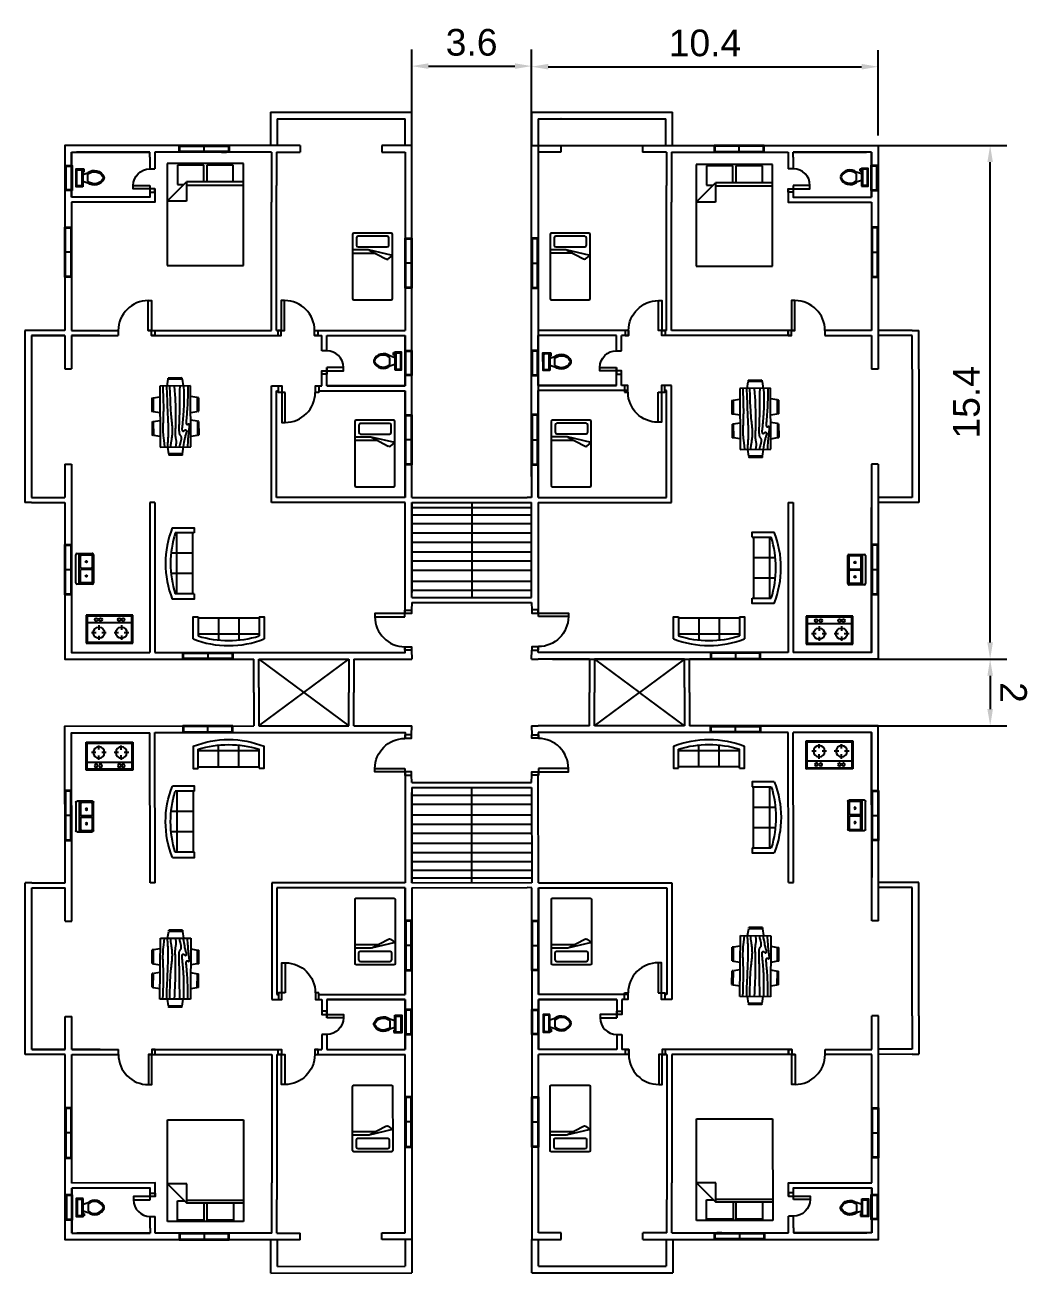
# Model space of a CAD drawing. Header units: millimetres. Extents: x 0.2 to 30.4, y -17.8 to 19.6.
import ezdxf

# ---------------------------------------------------------------- set-up
doc = ezdxf.new("R2010")
doc.units = ezdxf.units.MM
doc.layers.add('Door', color=6, linetype='Continuous')
doc.layers.add('Window', color=30, linetype='Continuous')
doc.styles.get("Standard").update_dxf_attribs({"font": 'arial.ttf'})
doc.dimstyles.new('ISO-25', dxfattribs={"dimtxt": 2.5, "dimasz": 2.5, "dimexe": 1.25, "dimexo": 0.625, "dimtad": 1, "dimdsep": 46, "dimtxsty": 'Standard', "dimcen": 2.5, "dimadec": 0, "dimazin": 0, "dimtfac": 1, "dimtmove": 0, "dimatfit": 3, "dimfxl": 1, "dimarcsym": 0})

# ---------------------------------------------------------------- blocks, each defined once
blk = doc.blocks.new('door 1')
at = {"layer": 'Door'}
for points in [[(-1, 1.05), (-1.1, 1.05), (-1.1, 0.15), (-1, 0.15)], [(-1.1, 0.15), (-1.2, 0.15), (-1.2, 0), (-1.1, 0)], [(-0.1, 0.15), (0, 0.15), (0, 0), (-0.1, 0)]]:
    blk.add_lwpolyline(points, close=True, dxfattribs=at)
blk.add_arc((-1, 0.15), 0.9, 0, 90, dxfattribs=at)
blk = doc.blocks.new('door1')
at = {"layer": 'Door'}
for points in [[(-0.2, 0.2), (-0.1, 0.2), (-0.1, 1.1), (-0.2, 1.1)], [(-1.205, 0.2), (-1.105, 0.2), (-1.105, 0), (-1.205, 0)], [(-0.1, 0.2), (0, 0.2), (0, 0), (-0.1, 0)]]:
    blk.add_lwpolyline(points, close=True, dxfattribs=at)
blk.add_arc((-0.2, 0.2), 0.9, 90, 180, dxfattribs=at)
blk = doc.blocks.new('door 2')
at = {"xscale": -1}
blk.add_blockref('door1', (-1.205, 0), dxfattribs=at)
blk = doc.blocks.new('b door')
at = {"layer": 'Door'}
for points in [[(-0.2, 0.15), (-0.1, 0.15), (-0.1, 0.65), (-0.2, 0.65)], [(-0.1, 0.15), (0, 0.15), (0, 0), (-0.1, 0)]]:
    blk.add_lwpolyline(points, close=True, dxfattribs=at)
blk.add_arc((-0.2, 0.15), 0.5, 90, 180, dxfattribs=at)
blk = doc.blocks.new('window')
at = {"layer": 'Window'}
for points in [[(-1.5, 0.2), (0, 0.2), (0, 0), (-1.5, 0)], [(-1.48, 0.18), (-0.02, 0.18), (-0.02, 0.02), (-1.48, 0.02)]]:
    blk.add_lwpolyline(points, close=True, dxfattribs=at)
blk.add_lwpolyline([(-0.75, 0.02), (-0.75, 0.18)], dxfattribs=at)
blk = doc.blocks.new('window 1')
blk.add_blockref('window', (0, 0))
blk = doc.blocks.new('small window')
at = {"layer": 'Window'}
for points in [[(0, -0.75), (-0.2, -0.75), (-0.2, 0), (0, 0)], [(-0.02, -0.73), (-0.18, -0.73), (-0.18, -0.02), (-0.02, -0.02)]]:
    blk.add_lwpolyline(points, close=True, dxfattribs=at)
blk = doc.blocks.new('Bed - Queen')
at = {"linetype": 'Continuous'}
for p, q in [((0, -80.00003), (0, 0)), ((0, 0), (59.99999, 0)), ((59.99999, 0), (59.99999, -80.00003)), ((7.99999, -1.2), (28.79998, -1.2)), ((7.99999, -14.4), (7.99999, -1.2)), ((28.79998, -1.2), (28.79998, -14.4)), ((31.19999, -1.2), (51.99999, -1.2)), ((31.19999, -14.4), (31.19999, -1.2)), ((51.99999, -1.2), (51.99999, -16.4)), ((0, -14.4), (44.8, -14.4)), ((44.8, -16.8), (0, -16.8)), ((59.99999, -29.6), (44.8, -14.4)), ((44.8, -14.4), (44.8, -29.6)), ((51.99999, -16.4), (46.79936, -16.4)), ((44.8, -29.6), (59.99999, -29.6)), ((59.99999, -80.00003), (0, -80.00003))]:
    blk.add_line(p, q, dxfattribs=at)
blk = doc.blocks.new('Dining Set - 36 x 72 in.')
at = {"linetype": 'Continuous'}
for p, q in [((36, 18), (-36, 18)), ((-36, 18), (-36, -18)), ((-22.2343, 26.00059), (-23.4847, 17.99762)), ((-22.2304, 26), (-5.7608, 26)), ((-22, 27.5), (-22.1562, 26.50042)), ((-5.8416, 26.5), (-22.1534, 26.5)), ((-22, 27.5), (-6, 27.5)), ((-5.8437, 26.49966), (-6, 27.5)), ((-4.5152, 17.99762), (-5.7655, 25.99926)), ((5.7657, 26.00059), (4.5153, 17.99762)), ((5.7696, 26), (22.2392, 26)), ((6, 27.5), (5.8438, 26.50042)), ((22.1584, 26.5), (5.8466, 26.5)), ((6, 27.5), (22, 27.5)), ((22.1563, 26.49966), (22, 27.5)), ((23.4848, 17.99762), (22.2345, 25.99926)), ((36, -18), (36, 18)), ((-45.5, 8), (-44.5004, 8.15617)), ((-45.5, 8), (-45.5, -8)), ((-44.5, -8.15843), (-44.5, 8.15338)), ((-44.0006, 8.23428), (-35.9976, 9.48474)), ((-44, 8.23041), (-44, -8.23915)), ((44.0006, 8.23428), (35.9976, 9.48474)), ((44, 8.23041), (44, -8.23915)), ((44.5, -8.15843), (44.5, 8.15338)), ((45.5, 8), (44.5005, 8.15617)), ((45.5, 8), (45.5, -8)), ((-44.4997, -8.15631), (-45.5, -8)), ((-35.9976, -9.48476), (-43.9993, -8.2345)), ((35.9976, -9.48476), (43.9993, -8.2345)), ((44.4997, -8.15631), (45.5, -8)), ((-36, -18), (36, -18)), ((-22.2343, -26.0006), (-23.4847, -17.99762)), ((-22.2304, -26), (-5.7608, -26)), ((-22, -27.5), (-22.1562, -26.50044)), ((-5.8416, -26.5), (-22.1534, -26.5)), ((-22, -27.5), (-6, -27.5)), ((-5.8437, -26.49967), (-6, -27.5)), ((-4.5152, -17.99762), (-5.7655, -25.99928)), ((5.7657, -26.0006), (4.5153, -17.99762)), ((5.7696, -26), (22.2392, -26)), ((6, -27.5), (5.8438, -26.50044)), ((22.1584, -26.5), (5.8466, -26.5)), ((6, -27.5), (22, -27.5)), ((22.1563, -26.49967), (22, -27.5)), ((23.4848, -17.99762), (22.2345, -25.99928))]:
    blk.add_line(p, q, dxfattribs=at)
for points in [[(-36, 15), (-31.1772, 14.97754), (-26.8079, 14.91406), (-22.8538, 14.81543), (-19.276, 14.6875), (-16.0362, 14.53613), (-13.0957, 14.36718), (-10.4159, 14.18652), (-7.9583, 14), (-5.6904, 13.81315), (-3.6035, 13.63021), (-1.6954, 13.45508), (0.0365, 13.29166), (1.5945, 13.14388), (2.9811, 13.01562), (4.1988, 12.9108), (5.25, 12.83333), (6.1393, 12.78613), (6.8802, 12.76823), (7.4883, 12.77767), (7.9792, 12.8125), (8.3685, 12.87077), (8.6719, 12.95052), (8.9049, 13.0498), (9.0833, 13.16666), (9.2205, 13.29899), (9.3216, 13.44401), (9.3895, 13.59879), (9.4271, 13.76041), (9.4373, 13.92594), (9.4232, 14.09245), (9.3875, 14.257), (9.3333, 14.41666), (9.2638, 14.56917), (9.1836, 14.71484), (9.0975, 14.85465), (9.0104, 14.98958), (8.9272, 15.1206), (8.8529, 15.2487), (8.7922, 15.37483), (8.75, 15.5), (8.7305, 15.62467), (8.7344, 15.74739), (8.7617, 15.86621), (8.8125, 15.97916), (8.8867, 16.08431), (8.9844, 16.17968), (9.1055, 16.26334), (9.25, 16.33333), (9.4189, 16.38802), (9.6172, 16.42708), (9.8506, 16.45052), (10.125, 16.45833), (10.4463, 16.45052), (10.8203, 16.42708), (11.2529, 16.38802), (11.75, 16.33333), (12.3184, 16.26318), (12.9694, 16.17838), (13.7151, 16.07991), (14.5677, 15.96875), (15.5395, 15.84586), (16.6426, 15.71224), (17.8893, 15.56884), (19.2917, 15.41666), (20.859, 15.25667), (22.5879, 15.08984), (24.4721, 14.91715), (26.5052, 14.73958), (28.6809, 14.5581), (30.9929, 14.3737), (33.4347, 14.18733), (36, 14)], [(-36, 10), (-28.9766, 10.14274), (-23.1725, 10.20442), (-18.4241, 10.19775), (-14.5677, 10.13541), (-11.4399, 10.03011), (-8.877, 9.89453), (-6.7154, 9.74137), (-4.7917, 9.58333), (-2.9698, 9.43082), (-1.2246, 9.28515), (0.4415, 9.14534), (2.026, 9.01041), (3.5266, 8.87939), (4.9408, 8.7513), (6.266, 8.62516), (7.5, 8.5), (8.6411, 8.37549), (9.6914, 8.2539), (10.6538, 8.13818), (11.5312, 8.03125), (12.3267, 7.93603), (13.043, 7.85547), (13.6831, 7.79248), (14.25, 7.75), (14.7471, 7.7303), (15.1797, 7.73307), (15.5537, 7.75732), (15.875, 7.80208), (16.1494, 7.86637), (16.3828, 7.94922), (16.5811, 8.04964), (16.75, 8.16666), (16.8944, 8.29915), (17.0143, 8.44531), (17.1089, 8.60319), (17.1771, 8.77083), (17.218, 8.94629), (17.2305, 9.1276), (17.2137, 9.31282), (17.1667, 9.5), (17.0895, 9.6875), (16.987, 9.875), (16.8649, 10.0625), (16.7292, 10.25), (16.5856, 10.4375), (16.4401, 10.625), (16.2985, 10.8125), (16.1667, 11), (16.05, 11.18733), (15.9518, 11.3737), (15.8752, 11.5581), (15.8229, 11.73958), (15.798, 11.91715), (15.8034, 12.08984), (15.842, 12.25667), (15.9167, 12.41666), (16.0295, 12.56836), (16.1784, 12.70833), (16.3605, 12.83268), (16.5729, 12.9375), (16.8127, 13.01888), (17.0768, 13.07291), (17.3625, 13.0957), (17.6667, 13.08333), (17.9894, 13.03312), (18.3418, 12.94726), (18.7382, 12.82918), (19.1927, 12.68229), (19.7195, 12.51001), (20.3327, 12.31575), (21.0465, 12.10294), (21.875, 11.875), (22.8357, 11.63354), (23.959, 11.37304), (25.2786, 11.08618), (26.8282, 10.76562), (28.6414, 10.40405), (30.752, 9.99414), (33.1936, 9.52856), (36, 9)], [(-36, 5.5), (-30.7157, 5.3348), (-26.069, 5.20963), (-21.9946, 5.11767), (-18.4271, 5.05208), (-15.3009, 5.00602), (-12.5508, 4.97265), (-10.1112, 4.94515), (-7.9167, 4.91666), (-5.909, 4.88167), (-4.0586, 4.83984), (-2.3429, 4.79215), (-0.7396, 4.73958), (0.7739, 4.6831), (2.22, 4.6237), (3.6213, 4.56233), (5, 4.5), (6.373, 4.43782), (7.7344, 4.3776), (9.0723, 4.32129), (10.375, 4.27083), (11.6309, 4.22819), (12.8281, 4.19531), (13.9551, 4.17415), (15, 4.16666), (15.954, 4.17448), (16.819, 4.19791), (17.6001, 4.23698), (18.3021, 4.29166), (18.9299, 4.36198), (19.4883, 4.44791), (19.9823, 4.54948), (20.4167, 4.66666), (20.7969, 4.79899), (21.1302, 4.94401), (21.4245, 5.09879), (21.6875, 5.26041), (21.9271, 5.42594), (22.1511, 5.59245), (22.3672, 5.757), (22.5834, 5.91666), (22.8065, 6.06868), (23.0404, 6.21093), (23.2879, 6.34147), (23.5521, 6.45833), (23.8358, 6.55957), (24.142, 6.64323), (24.4735, 6.70735), (24.8334, 6.75), (25.2235, 6.76969), (25.642, 6.76692), (26.0858, 6.74267), (26.5521, 6.69791), (27.0379, 6.63362), (27.5404, 6.55078), (28.0565, 6.45036), (28.5834, 6.33333), (29.1242, 6.19987), (29.7071, 6.04687), (30.3661, 5.87044), (31.1354, 5.66666), (32.0493, 5.43164), (33.142, 5.16146), (34.4475, 4.85221), (36, 4.5)], [(-36, -1), (-30.7915, -0.6591), (-26.0195, -0.38216), (-21.6519, -0.16284), (-17.6563, 0.00521), (-14.0005, 0.12833), (-10.6523, 0.21289), (-7.5796, 0.26522), (-4.75, 0.29166), (-2.134, 0.29793), (0.2878, 0.28711), (2.5317, 0.26163), (4.6146, 0.22396), (6.5529, 0.17651), (8.3633, 0.12174), (10.0623, 0.06209), (11.6667, 0), (13.1899, -0.06201), (14.6341, -0.1211), (15.9982, -0.17432), (17.2813, -0.21875), (18.4823, -0.25147), (19.6003, -0.26953), (20.6343, -0.27002), (21.5834, -0.25), (22.4481, -0.20768), (23.2357, -0.14584), (23.9549, -0.06836), (24.6146, 0.02083), (25.2235, 0.11784), (25.7904, 0.21875), (26.3241, 0.31966), (26.8334, 0.41666), (27.3265, 0.50618), (27.8099, 0.58593), (28.2894, 0.65397), (28.7709, 0.70833), (29.2601, 0.74707), (29.763, 0.76823), (30.2855, 0.76985), (30.8334, 0.75), (31.4088, 0.70784), (31.9994, 0.64713), (32.589, 0.57275), (33.1615, 0.48958), (33.7008, 0.4025), (34.1908, 0.3164), (34.6153, 0.23616), (34.9584, 0.16666), (35.2099, 0.11165), (35.3848, 0.07031), (35.504, 0.04069), (35.5886, 0.02083), (35.6594, 0.00879), (35.7377, 0.0026), (35.8442, 0.00032), (36, 0)], [(-36, -6.5), (-27.1843, -6.31267), (-20.084, -6.1263), (-14.469, -5.9419), (-10.1094, -5.76042), (-6.7752, -5.58285), (-4.2363, -5.41016), (-2.2629, -5.24333), (-0.625, -5.08334), (0.8708, -4.93099), (2.2715, -4.78646), (3.5872, -4.64974), (4.8281, -4.52084), (6.0046, -4.39974), (7.127, -4.28646), (8.2053, -4.18099), (9.25, -4.08334), (10.2705, -3.99382), (11.2734, -3.91407), (12.2647, -3.84603), (13.25, -3.79167), (14.2354, -3.75293), (15.2266, -3.73177), (16.2295, -3.73015), (17.25, -3.75), (18.2912, -3.79248), (19.3451, -3.85547), (20.4009, -3.93604), (21.4479, -4.03125), (22.4754, -4.13819), (23.4727, -4.25391), (24.4289, -4.37549), (25.3334, -4.5), (26.1785, -4.62492), (26.9694, -4.74935), (27.7145, -4.87281), (28.4219, -4.99479), (29.1, -5.11483), (29.7572, -5.23242), (30.4016, -5.34709), (31.0417, -5.45834), (31.6837, -5.56437), (32.3262, -5.65821), (32.9658, -5.73153), (33.599, -5.77604), (34.2224, -5.78345), (34.8327, -5.74545), (35.4264, -5.65373), (36, -5.5)], [(-36, -10), (-26.4022, -9.81299), (-18.4675, -9.62891), (-11.9839, -9.45069), (-6.7396, -9.28125), (-2.5226, -9.12354), (0.8789, -8.98047), (3.6769, -8.85498), (6.0833, -8.75), (8.2767, -8.66765), (10.3021, -8.60677), (12.1712, -8.56543), (13.8958, -8.54167), (15.4876, -8.53353), (16.9583, -8.53907), (18.3197, -8.55632), (19.5834, -8.58334), (20.7616, -8.61841), (21.8685, -8.66081), (22.9188, -8.71004), (23.9271, -8.76563), (24.9081, -8.82707), (25.8763, -8.89388), (26.8465, -8.96558), (27.8334, -9.04167), (28.8474, -9.12118), (29.8828, -9.20117), (30.93, -9.27824), (31.9792, -9.34896), (33.0205, -9.40991), (34.0443, -9.45768), (35.0407, -9.48885), (36, -9.5)], [(-36, -14.5), (-30.0881, -14.33513), (-25.0332, -14.21224), (-20.7312, -14.12647), (-17.0781, -14.07292), (-13.97, -14.04671), (-11.3027, -14.04297), (-8.9724, -14.05681), (-6.875, -14.08334), (-4.9224, -14.11833), (-3.0905, -14.16016), (-1.3709, -14.20785), (0.2448, -14.26042), (1.7647, -14.3169), (3.1973, -14.3763), (4.5507, -14.43767), (5.8333, -14.5), (7.0554, -14.5621), (8.235, -14.62175), (9.3922, -14.67652), (10.5469, -14.72396), (11.7192, -14.76164), (12.929, -14.78711), (14.1965, -14.79794), (15.5417, -14.79167), (16.9933, -14.76424), (18.6152, -14.70508), (20.4804, -14.60197), (22.6615, -14.44271), (25.2312, -14.21509), (28.2624, -13.9069), (31.8277, -13.50594), (36, -13)]]:
    blk.add_lwpolyline(points, dxfattribs=at)
blk = doc.blocks.new('Toilet - top')
for p, q in [((-10, -8.5), (-8, -8.5)), ((-10, -9.5), (-10, -8.5)), ((-7, -9.5), (-10, -9.5)), ((-8, -8.5), (-8, -8)), ((-7, -8), (-7, -9.5)), ((-4, -8), (-6, -14)), ((4, -14), (-4, -14)), ((4, -8), (6, -14)), ((9.5, -6), (9.5, -2))]:
    blk.add_line(p, q)
blk.add_lwpolyline([(10.5, -8), (10.5, 0), (-10.5, 0), (-10.5, -8)], close=True)
for points in [[(-9.5, -2), (-9.5, -6)], [(8.5, -1), (-8.5, -1)], [(-8.5, -7), (8.5, -7)]]:
    blk.add_lwpolyline(points)
for centre, radius, start, end in [((-8.6, -1.9), 0.884, 81.8699, 188.1301), ((-8.6, -6.1), 0.884, 171.8699, 278.1301), ((3.5, -21.6), 12.2, 141.4691, 247.9714), ((4.2, -21.8), 11.3, 136.3677, 238.9468), ((-3.5, -21.6), 12.2, 292.0284, 38.5307), ((-4.2, -21.8), 11.3, 301.053, 43.6321), ((8.6, -1.9), 0.884, 351.8699, 98.1301), ((8.6, -6.1), 0.884, 261.8699, 8.1301), ((0, -27.9), 4, 245.7318, 294.2682), ((0, -29), 4, 254.8605, 285.1395)]:
    blk.add_arc(centre, radius, start, end)
blk = doc.blocks.new('Sofa - Roundback 7 ft.')
at = {"linetype": 'Continuous'}
for p, q in [((-36.000027, -34), (-36.000027, -11.4696)), ((-35.999844, -13.3819), (35.9998, -13.3819)), ((-12.00002, -32.4421), (-12.00003, -6.5971)), ((11.99997, -32.4421), (11.99998, -6.5971)), ((35.99998, -34), (35.99998, -11.4696)), ((-36.000027, -32.4421), (35.99998, -32.4421))]:
    blk.add_line(p, q, dxfattribs=at)
for points in [[(-36.000027, -34), (-42.000027, -34), (-42.000027, -8)], [(41.99998, -8), (41.99998, -34), (35.99998, -34)]]:
    blk.add_lwpolyline(points, dxfattribs=at)
for centre, radius, start, end in [((0, -114.25), 114.25, 68.43141, 111.5686), ((-0.00001, -127.1968), 121.1968, 72.72033, 107.2797)]:
    blk.add_arc(centre, radius, start, end, dxfattribs=at)
blk = doc.blocks.new('A$C22576C64')
at = {"linetype": 'ByBlock'}
for p, q in [((0, 1.96), (0, 0.04)), ((1.16, 2), (0.04, 2)), ((1.2, 0.04), (1.2, 1.96)), ((0.04, 0), (1.16, 0))]:
    blk.add_line(p, q, dxfattribs=at)
for p, q in [((1.041, 1.907), (0.168, 1.907)), ((0.483, 1.497), (0, 1.497)), ((0.118, 1.857), (0.118, 1.637)), ((0.168, 1.587), (1.041, 1.587)), ((1.2, 1.329), (0.483, 1.497)), ((1.091, 1.637), (1.091, 1.857)), ((0.68, 1.396), (0, 1.396)), ((0.5, 1.491), (1, 1.228)), ((1.062, 1.226), (1.2, 1.329))]:
    blk.add_line(p, q)
for centre, start, end in [((0.04, 1.96), 90, 180), ((1.16, 1.96), 0, 90), ((0.04, 0.04), 180, 270), ((1.16, 0.04), 270, 0)]:
    blk.add_arc(centre, 0.04, start, end, dxfattribs=at)
for centre, start, end in [((0.168, 1.857), 90, 180), ((1.041, 1.857), 0, 90), ((0.168, 1.637), 180, 270), ((1.041, 1.637), 270, 0), ((1.033, 1.266), 228.6958, 306.7579)]:
    blk.add_arc(centre, 0.05, start, end)
blk = doc.blocks.new('A$C4D6F0AA3')
for p, q in [((700, 420), (0, 420)), ((0, 420), (0, 0)), ((685, 405), (15, 405)), ((15, 405), (15, 15)), ((685, 15), (685, 405)), ((700, 0), (700, 420)), ((58, 266), (129, 266)), ((171, 308), (171, 373)), ((171, 154), (171, 224)), ((214, 266), (280, 266)), ((397, 266), (463, 266)), ((507, 310), (507, 373)), ((507, 154), (507, 222)), ((551, 266), (619, 266)), ((15, 115), (685, 115)), ((15, 15), (685, 15)), ((0, 0), (700, 0))]:
    blk.add_line(p, q)
for centre, radius in [((171, 266), 84.8), ((507, 266), 84.8), ((143, 68), 22.6), ((202, 68), 22.6), ((482, 68), 22.6), ((550, 68), 22.6)]:
    blk.add_circle(centre, radius)
blk = doc.blocks.new('Sink-double - 36 in top')
for p, q in [((-18, -4), (18, -4)), ((-0.75, -18.5), (-0.75, -6.5)), ((0.75, -6.5), (0.75, -18.5))]:
    blk.add_line(p, q)
for points in [[(-16.5, 0), (16.5, 0)], [(-18, -19.5), (-18, -1.5)], [(-16.5, -18.5), (-16.5, -6.5)], [(-15.5, -5.5), (-1.75, -5.5)], [(1.75, -5.5), (15.5, -5.5)], [(16.5, -6.5), (16.5, -18.5)], [(18, -1.5), (18, -19.5)], [(16.5, -21), (-16.5, -21)], [(-1.75, -19.5), (-15.5, -19.5)], [(15.5, -19.5), (1.75, -19.5)]]:
    blk.add_lwpolyline(points)
for centre, radius in [((-8.5, -12.5), 1), ((-8.5, -12.5), 0.5), ((8.5, -12.5), 1), ((8.5, -12.5), 0.5)]:
    blk.add_circle(centre, radius)
for centre, radius, start, end in [((-16.5, -1.5), 1.5, 90, 180), ((16.5, -1.5), 1.5, 0, 90), ((-15.5, -6.5), 1, 90, 180), ((-1.75, -6.5), 1, 0, 90), ((1.75, -6.5), 1, 90, 180), ((15.5, -6.5), 1, 0, 90), ((-16.5, -19.5), 1.5, 180, 270), ((-15.5, -18.5), 1, 180, 270), ((-1.75, -18.5), 1, 270, 0), ((1.75, -18.5), 1, 180, 270), ((15.5, -18.5), 1, 270, 0), ((16.5, -19.5), 1.5, 270, 0)]:
    blk.add_arc(centre, radius, start, end)
blk = doc.blocks.new('*D19')
at = {"color": 0, "lineweight": -2, "transparency": 16777216}
for p, q in [((11.836, 6.105), (11.836, 18.911)), ((15.433, 6.106), (15.433, 18.911)), ((12.336, 18.411), (14.933, 18.411))]:
    blk.add_line(p, q, dxfattribs=at)
at = {"color": 0, "transparency": 16777216}
for points in [[(12.336, 18.495), (12.336, 18.328), (11.836, 18.411)], [(14.933, 18.495), (14.933, 18.328), (15.433, 18.411)]]:
    blk.add_solid(points, dxfattribs=at)
at = {"layer": 'Defpoints', "color": 0, "transparency": 16777216}
for p in [(15.433, 18.411), (11.836, 5.48), (15.433, 5.481)]:
    blk.add_point(p, dxfattribs=at)
at = {"color": 0, "transparency": 16777216, "insert": (13.634, 19.12), "char_height": 0.8, "attachment_point": 5}
blk.add_mtext('3.6', dxfattribs=at)
blk = doc.blocks.new('*D20')
at = {"color": 0, "lineweight": -2, "transparency": 16777216}
for p, q in [((20.794, 0.633), (29.687, 0.635)), ((29.187, 0.135), (29.187, -0.865)), ((20.794, -1.366), (29.688, -1.365))]:
    blk.add_line(p, q, dxfattribs=at)
at = {"color": 0, "transparency": 16777216}
for points in [[(29.271, 0.135), (29.104, 0.135), (29.187, 0.635)], [(29.271, -0.865), (29.104, -0.865), (29.188, -1.365)]]:
    blk.add_solid(points, dxfattribs=at)
at = {"layer": 'Defpoints', "color": 0, "transparency": 16777216}
for p in [(20.169, 0.633), (20.169, -1.367), (29.188, -1.365)]:
    blk.add_point(p, dxfattribs=at)
at = {"color": 0, "transparency": 16777216, "insert": (29.889, -0.365), "char_height": 0.8, "attachment_point": 5, "rotation": 270.0102}
blk.add_mtext('2', dxfattribs=at)
blk = doc.blocks.new('*D21')
at = {"color": 0, "lineweight": -2, "transparency": 16777216}
for p, q in [((16.058, 16.033), (29.687, 16.033)), ((29.187, 1.133), (29.187, 15.533)), ((16.058, 0.633), (29.687, 0.633))]:
    blk.add_line(p, q, dxfattribs=at)
at = {"color": 0, "transparency": 16777216}
for points in [[(29.103, 15.533), (29.27, 15.533), (29.187, 16.033)], [(29.103, 1.133), (29.27, 1.133), (29.187, 0.633)]]:
    blk.add_solid(points, dxfattribs=at)
at = {"layer": 'Defpoints', "color": 0, "transparency": 16777216}
for p in [(15.433, 16.033), (29.187, 16.033), (15.433, 0.633)]:
    blk.add_point(p, dxfattribs=at)
at = {"color": 0, "transparency": 16777216, "insert": (28.478, 8.333), "char_height": 0.8, "attachment_point": 5, "rotation": 90}
blk.add_mtext('15.4', dxfattribs=at)
blk = doc.blocks.new('*D22')
at = {"color": 0, "lineweight": -2, "transparency": 16777216}
for p, q in [((15.433, 16.333), (15.433, 18.894)), ((25.833, 16.333), (25.833, 18.894)), ((15.933, 18.394), (25.333, 18.394))]:
    blk.add_line(p, q, dxfattribs=at)
at = {"color": 0, "transparency": 16777216}
for points in [[(15.933, 18.477), (15.933, 18.31), (15.433, 18.394)], [(25.333, 18.477), (25.333, 18.31), (25.833, 18.394)]]:
    blk.add_solid(points, dxfattribs=at)
at = {"layer": 'Defpoints', "color": 0, "transparency": 16777216}
for p in [(25.833, 18.394), (15.433, 16.033), (25.833, 16.033)]:
    blk.add_point(p, dxfattribs=at)
at = {"color": 0, "transparency": 16777216, "insert": (20.633, 19.102), "char_height": 0.8, "attachment_point": 5}
blk.add_mtext('10.4', dxfattribs=at)

msp = doc.modelspace()

# ---------------------------------------------------------------- linework, layer by layer
for p, q in [((7.602, 17.031), (7.602, 16.031)), ((7.602, 17.031), (11.836, 17.031)), ((11.836, 16.031), (11.836, 17.031)), ((15.433, 17.033), (15.433, 16.033)), ((15.433, 17.033), (19.662, 17.031)), ((19.662, 16.031), (19.662, 17.031)), ((7.802, 16.831), (7.802, 16.031)), ((7.802, 16.831), (11.636, 16.831)), ((11.636, 16.031), (11.636, 16.831)), ((15.633, 16.833), (15.633, 16.033)), ((15.633, 16.833), (19.462, 16.831)), ((15.633, 16.833), (15.633, 5.483)), ((16.317, 16.833), (16.312, 16.833)), ((19.462, 16.031), (19.462, 16.831)), ((1.636, 15.831), (1.786, 15.831)), ((3.986, 15.681), (3.986, 15.831)), ((6.136, 15.831), (6.286, 15.831)), ((7.636, 15.831), (6.286, 15.831)), ((7.636, 15.831), (7.636, 14.481)), ((7.786, 15.831), (8.486, 15.831)), ((7.786, 15.831), (7.786, 14.981)), ((8.486, 16.031), (8.486, 15.831)), ((10.936, 16.031), (10.936, 15.831)), ((10.936, 15.831), (11.636, 15.831)), ((11.636, 15.831), (11.636, 14.981)), ((15.633, 15.833), (15.633, 14.983)), ((16.312, 15.833), (15.633, 15.833)), ((16.312, 16.033), (16.312, 15.833)), ((18.762, 16.033), (18.762, 15.833)), ((19.483, 15.833), (18.762, 15.833)), ((19.483, 15.833), (19.483, 14.983)), ((19.633, 15.833), (20.983, 15.833)), ((19.633, 15.833), (19.633, 14.483)), ((21.133, 15.833), (20.983, 15.833)), ((23.283, 15.683), (23.283, 15.833)), ((25.633, 15.833), (25.483, 15.833)), ((3.986, 15.331), (4.136, 15.331)), ((7.786, 14.981), (7.786, 14.831)), ((11.636, 14.981), (11.636, 14.831)), ((15.633, 14.983), (15.633, 14.833)), ((19.483, 14.983), (19.483, 14.833)), ((23.283, 15.333), (23.133, 15.333)), ((7.786, 10.481), (7.786, 14.831)), ((11.636, 14.831), (11.636, 10.481)), ((15.633, 14.833), (15.633, 10.483)), ((19.483, 10.483), (19.483, 14.833)), ((1.786, 14.481), (1.636, 14.481)), ((7.636, 14.481), (7.636, 14.331)), ((7.636, 10.481), (7.636, 14.331)), ((19.633, 14.483), (19.633, 14.333)), ((19.633, 10.483), (19.633, 14.333)), ((25.483, 14.483), (25.633, 14.483)), ((1.436, 10.481), (0.236, 10.481)), ((0.236, 10.481), (0.236, 5.331)), ((1.636, 10.481), (3.036, 10.481)), ((3.036, 10.481), (3.036, 10.331)), ((3.936, 10.481), (7.636, 10.481)), ((7.786, 10.481), (8.025, 10.481)), ((8.925, 10.481), (11.636, 10.481)), ((18.343, 10.483), (15.633, 10.483)), ((19.483, 10.483), (19.243, 10.483)), ((23.333, 10.483), (19.633, 10.483)), ((23.133, 10.333), (23.133, 10.483)), ((25.633, 10.483), (24.233, 10.483)), ((24.233, 10.483), (24.233, 10.333)), ((26.847, 10.481), (25.847, 10.481)), ((26.847, 10.481), (27.047, 10.481)), ((27.047, 9.331), (27.047, 10.481)), ((1.436, 10.331), (0.436, 10.331)), ((0.436, 10.331), (0.436, 5.481)), ((2.486, 10.331), (1.636, 10.331)), ((1.636, 10.331), (2.486, 10.331)), ((2.486, 10.331), (2.636, 10.331)), ((2.636, 10.331), (3.036, 10.331)), ((4.036, 10.331), (7.636, 10.331)), ((7.636, 10.331), (7.925, 10.331)), ((8.925, 10.331), (9.136, 10.331)), ((9.136, 9.879), (9.136, 10.331)), ((9.286, 10.331), (11.636, 10.331)), ((9.286, 9.879), (9.286, 10.331)), ((11.636, 10.331), (11.636, 8.831)), ((17.983, 10.333), (15.633, 10.333)), ((15.633, 10.333), (15.633, 8.833)), ((17.983, 9.881), (17.983, 10.333)), ((18.343, 10.333), (18.133, 10.333)), ((18.133, 9.881), (18.133, 10.333)), ((19.633, 10.333), (19.343, 10.333)), ((23.233, 10.333), (19.633, 10.333)), ((24.233, 10.333), (25.633, 10.333)), ((26.847, 10.331), (25.847, 10.331)), ((26.847, 9.331), (26.847, 10.331)), ((9.286, 9.879), (9.136, 9.879)), ((17.983, 9.881), (18.133, 9.881)), ((9.286, 8.831), (9.286, 9.379)), ((17.983, 8.833), (17.983, 9.381)), ((1.436, 9.334), (1.636, 9.334)), ((9.136, 8.831), (9.136, 9.279)), ((18.133, 8.833), (18.133, 9.281)), ((25.833, 9.331), (25.633, 9.331)), ((26.847, 9.331), (26.847, 6.478)), ((27.047, 9.331), (27.047, 6.478)), ((7.636, 5.331), (7.636, 8.831)), ((7.636, 8.831), (7.942, 8.831)), ((7.636, 8.831), (7.942, 8.831)), ((7.786, 8.681), (7.842, 8.681)), ((7.786, 5.481), (7.786, 8.681)), ((8.947, 8.831), (9.136, 8.831)), ((9.047, 8.681), (11.636, 8.681)), ((11.636, 8.831), (9.286, 8.831)), ((9.286, 8.831), (11.636, 8.831)), ((11.636, 8.681), (11.636, 5.481)), ((15.633, 8.833), (17.983, 8.833)), ((17.983, 8.833), (15.633, 8.833)), ((15.633, 8.683), (15.633, 5.483)), ((18.321, 8.683), (15.633, 8.683)), ((18.321, 8.833), (18.133, 8.833)), ((19.633, 8.833), (19.326, 8.833)), ((19.633, 8.833), (19.326, 8.833)), ((19.483, 8.683), (19.426, 8.683)), ((19.483, 5.483), (19.483, 8.683)), ((19.633, 5.333), (19.633, 8.833)), ((1.436, 6.481), (1.636, 6.481)), ((15.433, 6.463), (15.433, 5.481)), ((25.833, 6.478), (25.633, 6.478)), ((27.047, 6.478), (27.047, 5.331)), ((0.436, 5.331), (0.236, 5.331)), ((0.436, 5.481), (1.436, 5.481)), ((0.436, 5.331), (1.436, 5.331)), ((1.636, 5.331), (1.636, 5.181)), ((4.136, 5.331), (3.986, 5.331)), ((3.986, 5.331), (3.986, 5.181)), ((4.136, 5.331), (4.136, 0.831)), ((11.636, 5.331), (7.636, 5.331)), ((11.636, 5.481), (7.786, 5.481)), ((11.836, 5.48), (15.299, 5.48)), ((11.836, 5.18), (11.836, 5.33)), ((11.836, 5.33), (15.433, 5.33)), ((13.636, 5.33), (13.636, 2.481)), ((15.433, 5.481), (15.299, 5.48)), ((15.433, 5.182), (15.433, 5.332)), ((15.633, 5.483), (19.483, 5.483)), ((15.633, 5.333), (19.633, 5.333)), ((15.633, 5.333), (15.633, 2.476)), ((23.133, 5.333), (23.133, 0.833)), ((23.133, 5.333), (23.283, 5.333)), ((23.283, 5.333), (23.283, 5.183)), ((25.633, 5.333), (25.633, 5.183)), ((26.847, 5.481), (25.833, 5.481)), ((27.047, 5.331), (25.833, 5.331)), ((3.986, 5.181), (3.986, 0.831)), ((11.836, 5.18), (15.433, 5.182)), ((11.836, 4.955), (15.433, 4.957)), ((23.283, 5.183), (23.283, 0.833)), ((25.633, 0.833), (25.633, 5.183)), ((11.836, 4.699), (15.433, 4.7)), ((11.836, 4.424), (15.433, 4.425)), ((11.836, 4.142), (15.433, 4.144)), ((11.836, 3.848), (15.433, 3.85)), ((11.836, 3.848), (15.433, 3.85)), ((11.836, 3.578), (15.433, 3.58)), ((11.836, 3.3), (15.433, 3.302)), ((11.836, 2.972), (15.433, 2.974)), ((11.836, 2.703), (15.433, 2.705)), ((15.433, 2.482), (15.433, 2.632)), ((11.836, 2.332), (11.834, 2.106)), ((11.836, 2.48), (15.433, 2.482)), ((15.433, 2.33), (15.435, 2.108)), ((15.633, 2.476), (15.633, 2.108)), ((11.834, 0.901), (11.836, 0.631)), ((15.433, 0.633), (15.435, 0.903)), ((20.797, 0.833), (15.633, 0.833)), ((20.817, 0.813), (20.817, 0.813)), ((7.25, 0.631), (8.6, -0.369)), ((8.6, -0.369), (9.95, 0.631)), ((15.433, 0.633), (15.629, 0.633)), ((17.169, 0.633), (15.629, 0.633)), ((17.319, 0.633), (18.669, -0.367)), ((20.019, 0.633), (18.669, -0.367)), ((7.25, -0.219), (7.25, -0.519)), ((7.25, -1.369), (8.6, -0.369)), ((8.6, -0.369), (9.95, -1.368)), ((9.95, -0.219), (9.95, -0.369)), ((9.95, -0.518), (9.95, -0.369)), ((17.319, -0.217), (17.319, -0.367)), ((17.319, -0.518), (17.319, -0.367)), ((17.319, -1.368), (18.669, -0.367)), ((20.019, -1.367), (18.669, -0.367)), ((20.019, -0.217), (20.019, -0.517)), ((11.834, -1.638), (11.836, -1.368)), ((15.433, -1.368), (15.629, -1.368)), ((15.433, -1.368), (15.435, -1.638)), ((17.169, -1.368), (15.629, -1.368)), ((3.988, -5.921), (3.986, -1.571)), ((4.138, -6.07), (4.136, -1.57)), ((20.797, -1.566), (15.633, -1.568)), ((20.817, -1.546), (20.817, -1.546)), ((23.135, -6.065), (23.133, -1.565)), ((23.285, -5.915), (23.283, -1.565)), ((25.633, -1.565), (25.635, -5.915)), ((11.837, -3.068), (11.834, -2.843)), ((15.433, -3.065), (15.436, -2.843)), ((15.634, -3.212), (15.633, -2.843)), ((11.837, -3.217), (15.434, -3.217)), ((13.638, -6.066), (13.637, -3.217)), ((15.434, -3.217), (15.434, -3.367)), ((15.635, -6.068), (15.634, -3.212)), ((11.837, -3.44), (15.434, -3.44)), ((11.837, -3.709), (15.434, -3.709)), ((11.837, -4.037), (15.434, -4.037)), ((11.837, -4.315), (15.434, -4.315)), ((11.837, -4.585), (15.434, -4.585)), ((11.837, -4.585), (15.434, -4.585)), ((11.837, -4.879), (15.434, -4.879)), ((11.837, -5.16), (15.434, -5.161)), ((11.838, -5.435), (15.434, -5.436)), ((1.638, -6.071), (1.638, -5.921)), ((3.988, -6.071), (3.988, -5.921)), ((11.838, -5.692), (15.434, -5.692)), ((11.838, -5.917), (11.838, -6.067)), ((11.838, -5.917), (15.435, -5.917)), ((15.435, -5.917), (15.435, -6.067)), ((23.285, -6.065), (23.285, -5.915)), ((25.635, -6.065), (25.635, -5.915)), ((0.438, -6.072), (0.238, -6.072)), ((0.24, -11.222), (0.238, -6.072)), ((0.438, -6.072), (1.438, -6.071)), ((0.438, -6.222), (1.438, -6.221)), ((0.44, -11.072), (0.438, -6.222)), ((4.138, -6.07), (3.988, -6.071)), ((11.638, -6.068), (7.638, -6.069)), ((7.638, -6.069), (7.639, -9.569)), ((11.638, -6.218), (7.788, -6.219)), ((7.788, -6.219), (7.789, -9.419)), ((11.639, -9.418), (11.638, -6.218)), ((11.838, -6.067), (15.435, -6.065)), ((11.838, -6.217), (15.301, -6.215)), ((15.435, -6.217), (15.301, -6.215)), ((15.435, -7.198), (15.435, -6.217)), ((15.635, -6.068), (19.635, -6.067)), ((15.635, -6.218), (19.485, -6.217)), ((15.636, -9.418), (15.635, -6.218)), ((19.485, -6.217), (19.486, -9.417)), ((19.635, -6.067), (19.636, -9.567)), ((23.135, -6.065), (23.285, -6.065)), ((27.049, -6.062), (25.835, -6.063)), ((26.849, -6.212), (25.835, -6.213)), ((27.05, -7.21), (27.049, -6.062)), ((1.438, -7.221), (1.638, -7.221)), ((25.835, -7.21), (25.635, -7.21)), ((26.851, -10.062), (26.85, -7.21)), ((27.051, -10.062), (27.05, -7.21)), ((7.639, -9.569), (7.945, -9.569)), ((7.639, -9.569), (7.945, -9.569)), ((7.789, -9.419), (7.845, -9.419)), ((8.95, -9.569), (9.139, -9.569)), ((9.05, -9.419), (11.639, -9.418)), ((9.139, -9.569), (9.139, -10.017)), ((11.639, -9.568), (9.289, -9.569)), ((9.289, -9.569), (11.639, -9.568)), ((9.289, -9.569), (9.289, -10.116)), ((11.64, -11.068), (11.639, -9.568)), ((18.324, -9.417), (15.636, -9.418)), ((15.636, -9.568), (17.986, -9.567)), ((17.986, -9.567), (15.636, -9.568)), ((15.636, -11.068), (15.636, -9.568)), ((17.986, -9.567), (17.986, -10.115)), ((18.136, -9.567), (18.136, -10.015)), ((18.324, -9.567), (18.136, -9.567)), ((19.636, -9.567), (19.329, -9.567)), ((19.636, -9.567), (19.329, -9.567)), ((19.486, -9.417), (19.429, -9.417)), ((1.439, -10.074), (1.639, -10.074)), ((25.836, -10.063), (25.636, -10.063)), ((26.851, -10.062), (26.851, -11.062)), ((27.051, -10.062), (27.051, -11.212)), ((9.289, -10.616), (9.139, -10.617)), ((9.139, -10.617), (9.14, -11.069)), ((9.289, -10.616), (9.29, -11.069)), ((17.986, -10.615), (17.986, -11.067)), ((17.986, -10.615), (18.136, -10.615)), ((18.136, -10.615), (18.136, -11.067)), ((1.44, -11.221), (0.24, -11.222)), ((1.44, -11.071), (0.44, -11.072)), ((2.49, -11.071), (1.64, -11.071)), ((1.64, -11.071), (2.49, -11.071)), ((1.64, -11.221), (3.04, -11.221)), ((2.49, -11.071), (2.64, -11.071)), ((2.64, -11.071), (3.04, -11.071)), ((3.04, -11.221), (3.04, -11.071)), ((3.94, -11.221), (7.64, -11.219)), ((4.04, -11.07), (7.64, -11.069)), ((7.64, -11.069), (7.929, -11.069)), ((7.64, -11.219), (7.641, -15.069)), ((7.79, -11.219), (7.791, -15.569)), ((7.79, -11.219), (8.029, -11.219)), ((8.929, -11.069), (9.14, -11.069)), ((8.929, -11.219), (11.64, -11.218)), ((9.29, -11.069), (11.64, -11.068)), ((11.641, -15.568), (11.64, -11.218)), ((17.986, -11.067), (15.636, -11.068)), ((18.347, -11.217), (15.636, -11.218)), ((15.638, -15.568), (15.636, -11.218)), ((18.347, -11.067), (18.136, -11.067)), ((19.486, -11.217), (19.247, -11.217)), ((19.636, -11.067), (19.347, -11.067)), ((19.486, -11.217), (19.488, -15.567)), ((23.236, -11.065), (19.636, -11.067)), ((23.336, -11.215), (19.636, -11.217)), ((19.636, -11.217), (19.638, -15.067)), ((23.136, -11.065), (23.136, -11.215)), ((24.236, -11.215), (24.236, -11.065)), ((24.236, -11.065), (25.636, -11.065)), ((25.636, -11.215), (24.236, -11.215)), ((26.851, -11.062), (25.851, -11.063)), ((26.851, -11.212), (25.851, -11.213)), ((26.851, -11.212), (27.051, -11.212)), ((1.791, -15.221), (1.641, -15.221)), ((7.641, -15.219), (7.641, -15.069)), ((7.642, -16.569), (7.641, -15.219)), ((19.638, -15.217), (19.638, -15.067)), ((19.638, -16.567), (19.638, -15.217)), ((25.488, -15.215), (25.638, -15.215)), ((7.791, -15.719), (7.791, -15.569)), ((11.641, -15.718), (11.641, -15.568)), ((15.638, -15.718), (15.638, -15.568)), ((19.488, -15.717), (19.488, -15.567)), ((3.991, -16.071), (4.141, -16.07)), ((7.792, -16.569), (7.791, -15.719)), ((11.642, -16.568), (11.641, -15.718)), ((15.638, -16.568), (15.638, -15.718)), ((19.488, -16.567), (19.488, -15.717)), ((23.288, -16.065), (23.138, -16.065)), ((3.991, -16.421), (3.992, -16.571)), ((23.288, -16.415), (23.288, -16.565)), ((1.642, -16.571), (1.792, -16.571)), ((6.142, -16.57), (6.292, -16.57)), ((7.642, -16.569), (6.292, -16.57)), ((7.608, -17.769), (7.607, -16.769)), ((7.792, -16.569), (8.492, -16.569)), ((7.808, -17.569), (7.807, -16.769)), ((8.492, -16.769), (8.492, -16.569)), ((10.942, -16.568), (11.642, -16.568)), ((10.942, -16.768), (10.942, -16.568)), ((11.642, -16.768), (11.642, -17.568)), ((11.842, -16.768), (11.842, -17.768)), ((15.439, -17.768), (15.438, -16.768)), ((16.318, -16.568), (15.638, -16.568)), ((15.639, -17.568), (15.638, -16.768)), ((16.318, -16.768), (16.318, -16.568)), ((19.488, -16.567), (18.768, -16.567)), ((18.768, -16.767), (18.768, -16.567)), ((19.468, -16.765), (19.468, -17.565)), ((19.638, -16.567), (20.988, -16.566)), ((19.668, -16.765), (19.668, -17.765)), ((21.138, -16.566), (20.988, -16.566)), ((25.638, -16.565), (25.488, -16.565)), ((7.808, -17.569), (11.642, -17.568)), ((15.639, -17.568), (19.468, -17.565)), ((16.323, -17.568), (16.318, -17.568)), ((7.608, -17.769), (11.842, -17.768)), ((15.439, -17.768), (19.668, -17.765))]:
    msp.add_line(p, q)
for points in [[(8.486, 16.031), (1.436, 16.031), (1.436, 10.481)], [(1.636, 15.831), (1.636, 14.481)], [(1.636, 14.481), (1.636, 15.831)], [(1.786, 15.831), (3.986, 15.831)], [(3.986, 15.831), (1.786, 15.831)], [(6.136, 15.831), (4.136, 15.831)], [(4.136, 15.831), (4.136, 15.331)], [(11.836, 5.48), (11.836, 16.031), (10.936, 16.031)], [(15.433, 6.463), (15.433, 16.033), (16.312, 16.033)], [(18.762, 16.033), (25.833, 16.033), (25.833, 9.331)], [(21.133, 15.833), (23.133, 15.833)], [(23.133, 15.833), (23.133, 15.333)], [(23.283, 15.833), (25.483, 15.833)], [(25.483, 15.833), (23.283, 15.833)], [(25.633, 15.833), (25.633, 14.483)], [(25.633, 14.483), (25.633, 15.833)], [(3.986, 15.681), (3.986, 15.331)], [(23.283, 15.683), (23.283, 15.333)], [(4.136, 14.731), (4.136, 14.331), (1.636, 14.331)], [(3.986, 14.831), (3.986, 14.481), (1.786, 14.481)], [(23.133, 14.733), (23.133, 14.333), (25.633, 14.333)], [(23.283, 14.833), (23.283, 14.483), (25.483, 14.483)], [(1.636, 14.331), (1.636, 10.481)], [(25.633, 14.333), (25.633, 10.483)], [(18.343, 10.483), (18.343, 10.333)], [(0.436, 10.331), (1.436, 10.331)], [(1.436, 10.331), (1.436, 9.334)], [(1.636, 10.331), (1.636, 9.334)], [(11.636, 8.831), (11.636, 10.331)], [(15.633, 8.833), (15.633, 10.333)], [(25.633, 10.333), (25.633, 9.331)], [(11.636, 5.481), (11.636, 8.681)], [(15.633, 5.483), (15.633, 8.683)], [(1.436, 6.481), (1.436, 5.481)], [(1.636, 6.481), (1.636, 5.331)], [(25.833, 6.478), (25.833, 0.633), (20.169, 0.633)], [(25.633, 6.478), (25.633, 5.333)], [(26.847, 6.478), (26.847, 5.481)], [(1.436, 5.331), (1.436, 0.631), (7.1, 0.631)], [(11.636, 2.006), (11.636, 5.331)], [(11.836, 5.33), (11.836, 5.13)], [(1.636, 5.181), (1.636, 0.831), (3.986, 0.831)], [(11.836, 5.18), (11.836, 2.63)], [(11.836, 2.63), (11.836, 5.18)], [(11.836, 2.48), (11.836, 5.18)], [(15.433, 2.632), (15.433, 5.182)], [(25.633, 5.183), (25.633, 0.833), (23.283, 0.833)], [(11.836, 2.332), (11.836, 2.33), (15.433, 2.33), (15.433, 2.332)], [(15.433, 2.33), (15.433, 2.332)], [(15.633, 2.008), (15.633, 2.108)], [(4.136, 0.831), (11.636, 0.831), (11.636, 1.001)], [(15.633, 0.833), (15.633, 1.003)], [(23.133, 0.833), (20.797, 0.833)], [(7.1, -0.369), (7.1, 0.631)], [(7.25, 0.631), (9.95, 0.631)], [(7.25, -0.219), (7.25, 0.631)], [(9.95, 0.631), (9.95, -0.219)], [(10.1, 0.631), (10.1, -0.369)], [(10.1, 0.631), (11.836, 0.631)], [(17.169, 0.633), (17.169, -0.367)], [(20.019, 0.633), (17.319, 0.633)], [(17.319, 0.633), (17.319, -0.217)], [(20.019, -0.217), (20.019, 0.633)], [(20.169, -0.367), (20.169, 0.633)], [(7.1, -0.369), (7.1, -1.369)], [(10.1, -1.368), (10.1, -0.368)], [(17.169, -0.367), (17.169, -0.367)], [(17.169, -0.367), (17.169, -0.368)], [(17.169, -1.368), (17.169, -0.368)], [(20.169, -0.367), (20.169, -1.367)], [(7.25, -0.519), (7.25, -1.369)], [(9.95, -1.368), (9.95, -0.518)], [(17.319, -1.368), (17.319, -0.518)], [(20.019, -0.517), (20.019, -1.367)], [(1.438, -6.071), (1.436, -1.371), (7.1, -1.369)], [(7.25, -1.369), (9.95, -1.368)], [(10.1, -1.368), (11.836, -1.368)], [(20.019, -1.367), (17.319, -1.368)], [(25.835, -7.21), (25.833, -1.364), (20.169, -1.367)], [(1.638, -5.921), (1.636, -1.571), (3.986, -1.571)], [(4.136, -1.57), (11.636, -1.568), (11.636, -1.738)], [(15.633, -1.568), (15.633, -1.738)], [(23.133, -1.565), (20.797, -1.566)], [(25.635, -5.915), (25.633, -1.565), (23.283, -1.565)], [(11.637, -2.743), (11.638, -6.068)], [(15.633, -2.743), (15.633, -2.843)], [(11.837, -3.068), (11.837, -3.067), (15.433, -3.065), (15.433, -3.067)], [(11.837, -3.217), (11.838, -5.917)], [(11.837, -3.367), (11.838, -5.917)], [(11.838, -5.917), (11.837, -3.367)], [(15.433, -3.065), (15.433, -3.067)], [(15.434, -3.367), (15.435, -5.917)], [(11.838, -6.067), (11.838, -5.867)], [(1.438, -7.221), (1.438, -6.221)], [(1.638, -7.221), (1.638, -6.071)], [(11.838, -6.217), (11.842, -16.768), (10.942, -16.768)], [(11.638, -6.218), (11.639, -9.418)], [(15.635, -6.218), (15.636, -9.418)], [(25.635, -7.21), (25.635, -6.065)], [(26.85, -7.21), (26.849, -6.212)], [(15.435, -7.198), (15.438, -16.768), (16.318, -16.768)], [(11.639, -9.568), (11.64, -11.068)], [(15.636, -9.568), (15.636, -11.068)], [(1.44, -11.071), (1.439, -10.074)], [(1.64, -11.071), (1.639, -10.074)], [(18.768, -16.767), (25.838, -16.764), (25.836, -10.063)], [(25.636, -11.065), (25.636, -10.063)], [(0.44, -11.072), (1.44, -11.071)], [(8.492, -16.769), (1.442, -16.771), (1.44, -11.221)], [(1.641, -15.071), (1.64, -11.221)], [(18.347, -11.217), (18.347, -11.067)], [(25.638, -15.065), (25.636, -11.215)], [(4.141, -15.47), (4.141, -15.07), (1.641, -15.071)], [(1.642, -16.571), (1.641, -15.221)], [(1.641, -15.221), (1.642, -16.571)], [(3.991, -15.571), (3.991, -15.221), (1.791, -15.221)], [(23.138, -15.465), (23.138, -15.065), (25.638, -15.065)], [(23.288, -15.565), (23.288, -15.215), (25.488, -15.215)], [(25.638, -16.565), (25.638, -15.215)], [(25.638, -15.215), (25.638, -16.565)], [(3.991, -16.421), (3.991, -16.071)], [(4.142, -16.57), (4.141, -16.07)], [(23.138, -16.565), (23.138, -16.065)], [(23.288, -16.415), (23.288, -16.065)], [(3.992, -16.571), (1.792, -16.571)], [(1.792, -16.571), (3.992, -16.571)], [(6.142, -16.57), (4.142, -16.57)], [(21.138, -16.566), (23.138, -16.565)], [(23.288, -16.565), (25.488, -16.565)], [(25.488, -16.565), (23.288, -16.565)]]:
    msp.add_lwpolyline(points)
for points in [[(1.636, 15.831), (1.636, 15.831), (1.636, 15.831), (1.636, 15.831)], [(25.633, 15.833), (25.633, 15.833), (25.633, 15.833), (25.633, 15.833)], [(1.642, -16.571), (1.642, -16.571), (1.642, -16.571), (1.642, -16.571)], [(25.638, -16.565), (25.638, -16.565), (25.638, -16.565), (25.638, -16.565)]]:
    msp.add_lwpolyline(points, close=True)
at = {"layer": 'Door'}
for points in [[(3.936, 11.381), (4.036, 11.381), (4.036, 10.481), (3.936, 10.481)], [(23.333, 11.383), (23.233, 11.383), (23.233, 10.483), (23.333, 10.483)], [(4.036, 10.481), (4.136, 10.481), (4.136, 10.331), (4.036, 10.331)], [(23.233, 10.483), (23.133, 10.483), (23.133, 10.333), (23.233, 10.333)], [(3.94, -12.121), (4.04, -12.12), (4.04, -11.22), (3.94, -11.221)], [(4.04, -11.22), (4.14, -11.22), (4.14, -11.07), (4.04, -11.07)], [(23.236, -11.215), (23.136, -11.215), (23.136, -11.065), (23.236, -11.065)], [(23.337, -12.115), (23.237, -12.115), (23.236, -11.215), (23.336, -11.215)]]:
    msp.add_lwpolyline(points, close=True, dxfattribs=at)
for centre, start, end in [((3.936, 10.481), 90, 180), ((23.333, 10.483), 0, 90), ((3.94, -11.221), 180.0205, 270.0205), ((23.336, -11.215), 270.0205, 0.0205)]:
    msp.add_arc(centre, 0.9, start, end, dxfattribs=at)

# ---------------------------------------------------------------- block references
for name, p in [('window 1', (6.36, 15.831)), ('A$C22576C64', (10.06, 11.402)), ('A$C22576C64', (15.987, 11.404)), ('door 1', (9.025, 10.331)), ('A$C22576C64', (10.134, 5.795)), ('A$C22576C64', (16.024, 5.797))]:
    msp.add_blockref(name, p)
at = {"xscale": -1}
for name, p in [('window 1', (20.909, 15.833)), ('door 1', (18.243, 10.333))]:
    msp.add_blockref(name, p, dxfattribs=at)
at = {"xscale": -0.0381, "yscale": 0.0381, "zscale": 0.0381}
for p in [(6.789, 15.487), (22.659, 15.463)]:
    msp.add_blockref('Bed - Queen', p, dxfattribs=at)
for name, p, xscale, yscale, zscale, rotation in [('Toilet - top', (25.532, 15.08), 0.0254, 0.0254, 0.0254, 269.9527630567692), ('Toilet - top', (1.769, 15.064), -0.0254, 0.0254, 0.0254, 90.04723694323079), ('Toilet - top', (11.534, 9.569), 0.0254, 0.0254, 0.0254, 269.9527630567692), ('Toilet - top', (15.775, 9.55), -0.0254, 0.0254, 0.0254, 90.04723694323079), ('Dining Set - 36 x 72 in.', (4.746, 7.907), 0.0254, 0.0254, 0.0254, 270.4048072405832), ('Dining Set - 36 x 72 in.', (22.143, 7.835), 0.0254, 0.0254, 0.0254, 270.4048072405832), ('Sofa - Roundback 7 ft.', (4.452, 3.503), 0.0254, 0.0254, 0.0254, 90), ('Sofa - Roundback 7 ft.', (22.913, 3.373), 0.0254, 0.0254, 0.0254, 270), ('Sink-double - 36 in top', (1.761, 3.342), 0.0254, 0.0254, 0.0254, 89.99999999999999), ('Sink-double - 36 in top', (25.451, 3.317), 0.0254, 0.0254, 0.0254, 270), ('A$C4D6F0AA3', (3.469, 1.957), 0.002, 0.002, 0.002, 180), ('Sofa - Roundback 7 ft.', (6.346, 1.038), 0.0254, 0.0254, 0.0254, 180.0000203838161), ('Sofa - Roundback 7 ft.', (20.755, 1.04), 0.0254, 0.0254, 0.0254, 180.0000203838161), ('A$C4D6F0AA3', (25.071, 1.927), 0.002, 0.002, 0.002, 180), ('A$C4D6F0AA3', (3.469, -2.697), -0.002, 0.002, 0.002, 0.02049350261066785), ('Sofa - Roundback 7 ft.', (6.346, -1.776), -0.0254, 0.0254, 0.0254, 0.02047311879467273), ('Sofa - Roundback 7 ft.', (20.755, -1.773), -0.0254, 0.0254, 0.0254, 0.02047311879467273), ('A$C4D6F0AA3', (25.072, -2.659), -0.002, 0.002, 0.002, 0.02049350261066785), ('Sofa - Roundback 7 ft.', (4.454, -4.242), -0.0254, 0.0254, 0.0254, 90.02049350261066), ('Sofa - Roundback 7 ft.', (22.914, -4.106), -0.0254, 0.0254, 0.0254, 270.0204935026107), ('Sink-double - 36 in top', (1.763, -4.082), -0.0254, 0.0254, 0.0254, 90.02049350261075), ('Sink-double - 36 in top', (25.452, -4.049), -0.0254, 0.0254, 0.0254, 270.0204935026107), ('Dining Set - 36 x 72 in.', (22.146, -8.567), -0.0254, 0.0254, 0.0254, 269.6156862620275), ('Dining Set - 36 x 72 in.', (4.749, -8.646), -0.0254, 0.0254, 0.0254, 269.6156862620275), ('Toilet - top', (11.538, -10.306), -0.0254, 0.0254, 0.0254, 270.0677304458415), ('Toilet - top', (15.779, -10.285), 0.0254, 0.0254, 0.0254, 89.97325655937993), ('Bed - Queen', (6.795, -16.226), 0.0381, 0.0381, 0.0381, 180.0204935026107), ('Bed - Queen', (22.664, -16.195), 0.0381, 0.0381, 0.0381, 180.0204935026107), ('Toilet - top', (1.775, -15.804), 0.0254, 0.0254, 0.0254, 89.97325655937993), ('Toilet - top', (25.537, -15.811), -0.0254, 0.0254, 0.0254, 270.0677304458415)]:
    msp.add_blockref(name, p, dxfattribs=dict(xscale=xscale, yscale=yscale, zscale=zscale, rotation=rotation))
for name, p, rotation in [('window 1', (1.636, 13.581), 90), ('window 1', (11.836, 13.254), 90), ('door1', (7.842, 8.831), 180), ('window 1', (11.836, 7.961), 90), ('window 1', (1.636, 4.066), 90), ('door 2', (15.435, 0.903), 270), ('window 1', (4.971, 0.831), 180), ('window 1', (22.297, -1.566), 0.02049350261071799), ('door 2', (11.834, -1.638), 90.02049350261069), ('window 1', (25.634, -4.799), 270.0204935026107), ('window 1', (15.436, -8.698), 270.0204935026107), ('door1', (19.429, -9.567), 0.02049350261071799), ('door 1', (18.247, -11.067), 180.0204935026107), ('window 1', (15.437, -13.991), 270.0204935026107), ('window 1', (25.638, -14.315), 270.0204935026107), ('window 1', (20.914, -16.566), 180.0204935026107)]:
    msp.add_blockref(name, p, dxfattribs=dict(rotation=rotation))
at = {"xscale": -1}
for name, p, rotation in [('window 1', (25.633, 13.583), 270), ('window 1', (15.433, 13.256), 270), ('door1', (19.426, 8.833), 180), ('window 1', (15.433, 7.963), 270), ('window 1', (25.633, 4.067), 270), ('door 2', (11.834, 0.901), 90), ('window 1', (22.297, 0.833), 180), ('window 1', (4.972, -1.57), 0.02049350261066785), ('door 2', (15.435, -1.638), 270.0204935026107), ('window 1', (1.637, -4.806), 90.02049350261066), ('A$C22576C64', (10.137, -6.532), 180.0204935026107), ('A$C22576C64', (16.026, -6.532), 180.0204935026107), ('window 1', (11.839, -8.698), 90.02049350261066), ('door1', (7.845, -9.569), 0.02049350261066785), ('door 1', (9.029, -11.069), 180.0204935026107), ('A$C22576C64', (10.065, -12.139), 180.0204935026107), ('A$C22576C64', (15.991, -12.139), 180.0204935026107), ('window 1', (11.841, -13.991), 90.02049350261066), ('window 1', (1.641, -14.321), 90.02049350261066), ('window 1', (6.365, -16.57), 180.0204935026107)]:
    msp.add_blockref(name, p, dxfattribs=dict(at, rotation=rotation))
at = {"layer": 'Door', "xscale": -1}
for p, rotation in [((4.136, 14.631), 90), ((18.133, 9.181), 90), ((9.139, -9.917), 270.0204935026107), ((23.138, -15.365), 270.0204935026107)]:
    msp.add_blockref('b door', p, dxfattribs=dict(at, rotation=rotation))
at = {"layer": 'Door'}
for p, rotation in [((23.133, 14.633), 270), ((9.136, 9.179), 270), ((18.136, -9.915), 90.02049350261069), ((4.141, -15.37), 90.02049350261069)]:
    msp.add_blockref('b door', p, dxfattribs=dict(at, rotation=rotation))
at = {"layer": 'Window'}
for p in [(1.656, 15.433), (11.836, 9.883)]:
    msp.add_blockref('small window', p, dxfattribs=at)
at = {"layer": 'Window', "xscale": -1}
for p in [(25.613, 15.435), (15.433, 9.884)]:
    msp.add_blockref('small window', p, dxfattribs=at)
at = {"layer": 'Window', "xscale": -1, "rotation": 180.0204935026107}
for p in [(11.839, -10.619), (1.661, -16.173)]:
    msp.add_blockref('small window', p, dxfattribs=at)
at = {"layer": 'Window', "rotation": 180.0204935026107}
for p in [(15.436, -10.62), (25.618, -16.166)]:
    msp.add_blockref('small window', p, dxfattribs=at)

# ---------------------------------------------------------------- dimensions: what is measured, and where the dimension line sits
for base, p1, p2, override, picture, middle in [((15.433, 18.411), (11.836, 5.48), (15.433, 5.481), {"dimtxt": 0.8, "dimasz": 0.5, "dimexe": 0.5, "dimexo": 0.625, "dimgap": 0.3}, '*D19', (13.634, 19.12)), ((25.833, 18.394), (15.433, 16.033), (25.833, 16.033), {"dimtxt": 0.8, "dimasz": 0.5, "dimexe": 0.5, "dimexo": 0.3, "dimgap": 0.3}, '*D22', (20.633, 19.102))]:
    dim = msp.add_linear_dim(base=base, p1=p1, p2=p2, dimstyle='ISO-25', override=override)
    dim.commit()
    dim.dimension.update_dxf_attribs({"geometry": picture, "text_midpoint": middle})
dim = msp.add_linear_dim(base=(29.187, 16.033), p1=(15.433, 0.633), p2=(15.433, 16.033), angle=90, dimstyle='ISO-25', override={"dimtxt": 0.8, "dimasz": 0.5, "dimexe": 0.5, "dimexo": 0.625, "dimgap": 0.3})
dim.commit()
dim.dimension.update_dxf_attribs({"geometry": '*D21', "text_midpoint": (28.478, 8.333)})
dim = msp.add_aligned_dim(p1=(20.169, 0.633), p2=(20.169, -1.367), distance=9.018, dimstyle='ISO-25', override={"dimtxt": 0.8, "dimasz": 0.5, "dimexe": 0.5, "dimexo": 0.625, "dimgap": 0.3})
dim.commit()
dim.dimension.update_dxf_attribs({"geometry": '*D20', "text_midpoint": (29.889, -0.365)})

doc.saveas('drawing.dxf')
